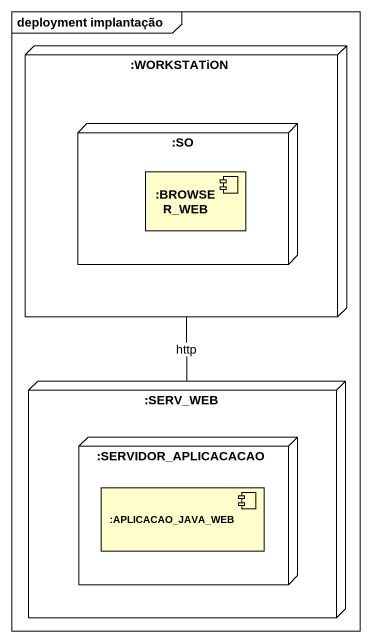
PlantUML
@startuml
mainframe deployment implantação
node ":WORKSTATiON" as WORKSTATiON {
  node ":SO" as SO {
    component ":BROWSER_WEB" as BROWSER_WEB
  }
}
node ":SERV_WEB" as SERV_WEB {
  node ":SERVIDOR_APLICACACAO" as SERVIDOR_APLICACACAO {
    component ":APLICACAO_JAVA_WEB" as APLICACAO_JAVA_WEB
  }
}
WORKSTATiON -- SERV_WEB : http
@enduml
